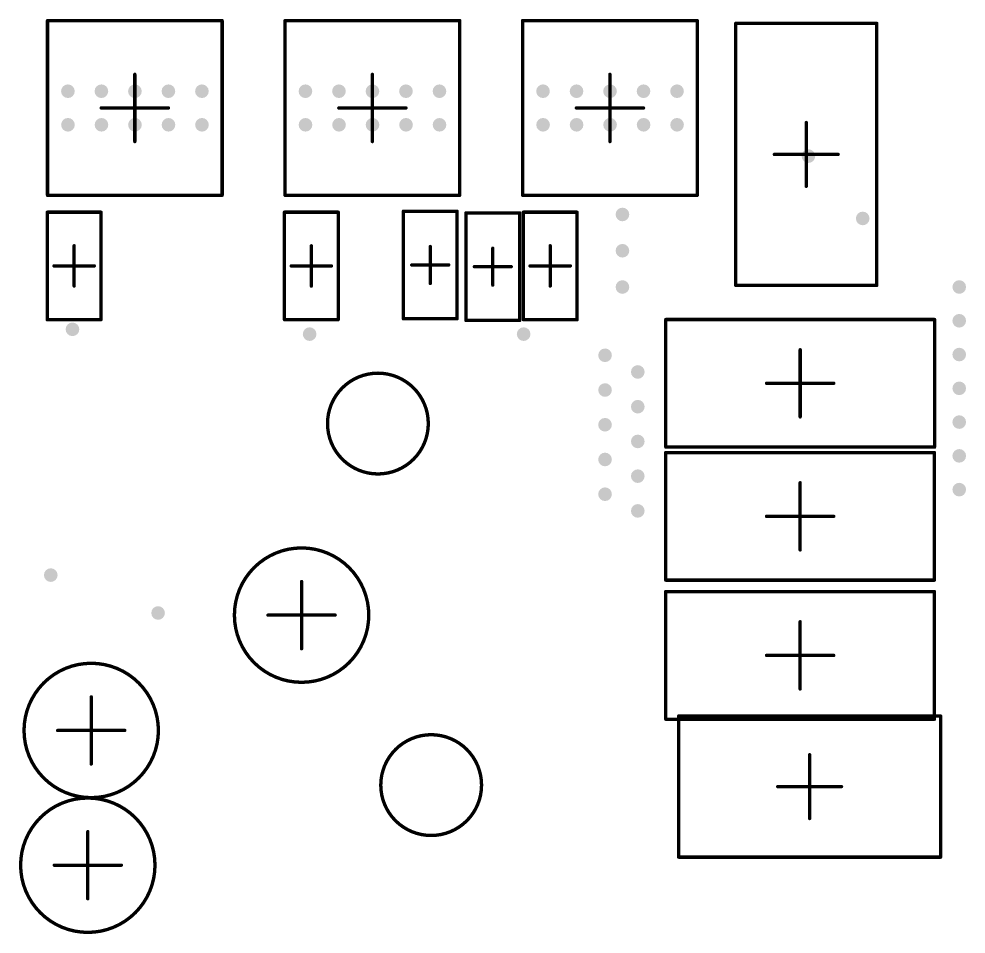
# Model space of a CAD drawing. Header units: inches. Extents: x -0.46 to 4.93, y -0.49 to 6.86.
# Drawn here: x 3.165 to 3.72, y 5.796 to 6.333 of the extents above; entities that cross this region are included whole.
import ezdxf

# ---------------------------------------------------------------- set-up
doc = ezdxf.new("R2010")
doc.units = ezdxf.units.IN
doc.header["$MEASUREMENT"] = 0
doc.layers.add('Top Courtyard', color=56, linetype='Continuous')
doc.layers.add('Via Holes', color=16, linetype='Continuous')

# ---------------------------------------------------------------- blocks, each defined once
blk = doc.blocks.new('TP_1___4')
at = {"layer": 'Top Courtyard'}
for points in [[(0.02953, 0, 0.00197, 0.00197, 1), (-0.02953, 0, 0.00197, 0.00197, 1)], [(-0.03002, 0, 0.000984, 0.000984, 1), (-0.02904, 0, 0.000984, 0.000984, 1)], [(0.02904, 0, 0.000984, 0.000984, 1), (0.03002, 0, 0.000984, 0.000984, 1)]]:
    blk.add_lwpolyline(points, format="xyseb", close=True, dxfattribs=at)
blk = doc.blocks.new('TP_1___7')
at = {"layer": 'Top Courtyard'}
for points in [[(0.02953, 0, 0.00197, 0.00197, 1), (-0.02953, 0, 0.00197, 0.00197, 1)], [(-0.03002, 0, 0.000984, 0.000984, 1), (-0.02904, 0, 0.000984, 0.000984, 1)], [(0.02904, 0, 0.000984, 0.000984, 1), (0.03002, 0, 0.000984, 0.000984, 1)]]:
    blk.add_lwpolyline(points, format="xyseb", close=True, dxfattribs=at)
blk = doc.blocks.new('TP100_200_NS_15')
at = {"layer": 'Top Courtyard'}
for points in [[(0.03937, 0, 0.00197, 0.00197, 1), (-0.03937, 0, 0.00197, 0.00197, 1)], [(-0.00049, 0.01969, 0.000984, 0.000984, 1), (0.00049, 0.01969, 0.000984, 0.000984, 1)], [(-0.03986, 0, 0.000984, 0.000984, 1), (-0.03888, 0, 0.000984, 0.000984, 1)], [(-0.02018, 0, 0.000984, 0.000984, 1), (-0.01919, 0, 0.000984, 0.000984, 1)], [(0.01919, 0, 0.000984, 0.000984, 1), (0.02018, 0, 0.000984, 0.000984, 1)], [(0.03888, 0, 0.000984, 0.000984, 1), (0.03986, 0, 0.000984, 0.000984, 1)], [(-0.00049, -0.01969, 0.000984, 0.000984, 1), (0.00049, -0.01969, 0.000984, 0.000984, 1)]]:
    blk.add_lwpolyline(points, format="xyseb", close=True, dxfattribs=at)
for points in [[(0, 0.01969, 0.00197, 0.00197, 0), (0, -0.01969, 0.00197, 0.00197, 0)], [(-0.01969, 0, 0.00197, 0.00197, 0), (0.01969, 0, 0.00197, 0.00197, 0)]]:
    blk.add_lwpolyline(points, format="xyseb", dxfattribs=at)
blk = doc.blocks.new('FP_RPW0010A_MFG_42')
at = {"layer": 'Top Courtyard'}
for points in [[(0.05118, 0.05118, 0.00197, 0.00197, 0), (-0.05118, 0.05118, 0.00197, 0.00197, 0)], [(-0.05118, -0.05118, 0.00197, 0.00197, 0), (-0.05118, 0.05118, 0.00197, 0.00197, 0)], [(0.05118, -0.05118, 0.00197, 0.00197, 0), (0.05118, 0.05118, 0.00197, 0.00197, 0)], [(0, -0.01969, 0.00197, 0.00197, 0), (0, 0.01969, 0.00197, 0.00197, 0)], [(0.01969, 0, 0.00197, 0.00197, 0), (-0.01969, 0, 0.00197, 0.00197, 0)], [(0.05118, -0.05118, 0.00197, 0.00197, 0), (-0.05118, -0.05118, 0.00197, 0.00197, 0)]]:
    blk.add_lwpolyline(points, format="xyseb", dxfattribs=at)
for points in [[(-0.05167, 0.05118, 0.000984, 0.000984, 1), (-0.05069, 0.05118, 0.000984, 0.000984, 1)], [(-0.05167, 0.05118, 0.000984, 0.000984, 1), (-0.05069, 0.05118, 0.000984, 0.000984, 1)], [(0.05069, 0.05118, 0.000984, 0.000984, 1), (0.05167, 0.05118, 0.000984, 0.000984, 1)], [(0.05069, 0.05118, 0.000984, 0.000984, 1), (0.05167, 0.05118, 0.000984, 0.000984, 1)], [(-0.00049, 0.01969, 0.000984, 0.000984, 1), (0.00049, 0.01969, 0.000984, 0.000984, 1)], [(-0.02018, 0, 0.000984, 0.000984, 1), (-0.01919, 0, 0.000984, 0.000984, 1)], [(0.01919, 0, 0.000984, 0.000984, 1), (0.02018, 0, 0.000984, 0.000984, 1)], [(-0.00049, -0.01969, 0.000984, 0.000984, 1), (0.00049, -0.01969, 0.000984, 0.000984, 1)], [(-0.05167, -0.05118, 0.000984, 0.000984, 1), (-0.05069, -0.05118, 0.000984, 0.000984, 1)], [(-0.05167, -0.05118, 0.000984, 0.000984, 1), (-0.05069, -0.05118, 0.000984, 0.000984, 1)], [(0.05069, -0.05118, 0.000984, 0.000984, 1), (0.05167, -0.05118, 0.000984, 0.000984, 1)], [(0.05069, -0.05118, 0.000984, 0.000984, 1), (0.05167, -0.05118, 0.000984, 0.000984, 1)]]:
    blk.add_lwpolyline(points, format="xyseb", close=True, dxfattribs=at)
blk = doc.blocks.new('FP_RPW0010A_MFG_43')
at = {"layer": 'Top Courtyard'}
for points in [[(0.05118, 0.05118, 0.00197, 0.00197, 0), (-0.05118, 0.05118, 0.00197, 0.00197, 0)], [(-0.05118, -0.05118, 0.00197, 0.00197, 0), (-0.05118, 0.05118, 0.00197, 0.00197, 0)], [(0.05118, -0.05118, 0.00197, 0.00197, 0), (0.05118, 0.05118, 0.00197, 0.00197, 0)], [(0, -0.01969, 0.00197, 0.00197, 0), (0, 0.01969, 0.00197, 0.00197, 0)], [(0.01969, 0, 0.00197, 0.00197, 0), (-0.01969, 0, 0.00197, 0.00197, 0)], [(0.05118, -0.05118, 0.00197, 0.00197, 0), (-0.05118, -0.05118, 0.00197, 0.00197, 0)]]:
    blk.add_lwpolyline(points, format="xyseb", dxfattribs=at)
for points in [[(-0.05167, 0.05118, 0.000984, 0.000984, 1), (-0.05069, 0.05118, 0.000984, 0.000984, 1)], [(-0.05167, 0.05118, 0.000984, 0.000984, 1), (-0.05069, 0.05118, 0.000984, 0.000984, 1)], [(0.05069, 0.05118, 0.000984, 0.000984, 1), (0.05167, 0.05118, 0.000984, 0.000984, 1)], [(0.05069, 0.05118, 0.000984, 0.000984, 1), (0.05167, 0.05118, 0.000984, 0.000984, 1)], [(-0.00049, 0.01969, 0.000984, 0.000984, 1), (0.00049, 0.01969, 0.000984, 0.000984, 1)], [(-0.02018, 0, 0.000984, 0.000984, 1), (-0.01919, 0, 0.000984, 0.000984, 1)], [(0.01919, 0, 0.000984, 0.000984, 1), (0.02018, 0, 0.000984, 0.000984, 1)], [(-0.00049, -0.01969, 0.000984, 0.000984, 1), (0.00049, -0.01969, 0.000984, 0.000984, 1)], [(-0.05167, -0.05118, 0.000984, 0.000984, 1), (-0.05069, -0.05118, 0.000984, 0.000984, 1)], [(-0.05167, -0.05118, 0.000984, 0.000984, 1), (-0.05069, -0.05118, 0.000984, 0.000984, 1)], [(0.05069, -0.05118, 0.000984, 0.000984, 1), (0.05167, -0.05118, 0.000984, 0.000984, 1)], [(0.05069, -0.05118, 0.000984, 0.000984, 1), (0.05167, -0.05118, 0.000984, 0.000984, 1)]]:
    blk.add_lwpolyline(points, format="xyseb", close=True, dxfattribs=at)
blk = doc.blocks.new('CAPC0402_1005_60_L_52')
at = {"layer": 'Top Courtyard'}
for points in [[(-0.0315, 0.01575, 0.00197, 0.00197, 0), (0.0315, 0.01575, 0.00197, 0.00197, 0)], [(-0.0315, 0.01575, 0.00197, 0.00197, 0), (-0.0315, -0.01575, 0.00197, 0.00197, 0)], [(0.0315, 0.01575, 0.00197, 0.00197, 0), (0.0315, -0.01575, 0.00197, 0.00197, 0)], [(0, 0.01181, 0.00197, 0.00197, 0), (0, -0.01181, 0.00197, 0.00197, 0)], [(-0.01181, 0, 0.00197, 0.00197, 0), (0.01181, 0, 0.00197, 0.00197, 0)], [(-0.0315, -0.01575, 0.00197, 0.00197, 0), (0.0315, -0.01575, 0.00197, 0.00197, 0)]]:
    blk.add_lwpolyline(points, format="xyseb", dxfattribs=at)
for points in [[(-0.03199, 0.01575, 0.000984, 0.000984, 1), (-0.031, 0.01575, 0.000984, 0.000984, 1)], [(-0.03199, 0.01575, 0.000984, 0.000984, 1), (-0.031, 0.01575, 0.000984, 0.000984, 1)], [(0.031, 0.01575, 0.000984, 0.000984, 1), (0.03199, 0.01575, 0.000984, 0.000984, 1)], [(0.031, 0.01575, 0.000984, 0.000984, 1), (0.03199, 0.01575, 0.000984, 0.000984, 1)], [(-0.00049, 0.01181, 0.000984, 0.000984, 1), (0.00049, 0.01181, 0.000984, 0.000984, 1)], [(-0.0123, 0, 0.000984, 0.000984, 1), (-0.01132, 0, 0.000984, 0.000984, 1)], [(0.01132, 0, 0.000984, 0.000984, 1), (0.0123, 0, 0.000984, 0.000984, 1)], [(-0.00049, -0.01181, 0.000984, 0.000984, 1), (0.00049, -0.01181, 0.000984, 0.000984, 1)], [(-0.03199, -0.01575, 0.000984, 0.000984, 1), (-0.031, -0.01575, 0.000984, 0.000984, 1)], [(-0.03199, -0.01575, 0.000984, 0.000984, 1), (-0.031, -0.01575, 0.000984, 0.000984, 1)], [(0.031, -0.01575, 0.000984, 0.000984, 1), (0.03199, -0.01575, 0.000984, 0.000984, 1)], [(0.031, -0.01575, 0.000984, 0.000984, 1), (0.03199, -0.01575, 0.000984, 0.000984, 1)]]:
    blk.add_lwpolyline(points, format="xyseb", close=True, dxfattribs=at)
blk = doc.blocks.new('CAPC0402_1005_60_L_53')
at = {"layer": 'Top Courtyard'}
for points in [[(-0.0315, 0.01575, 0.00197, 0.00197, 0), (0.0315, 0.01575, 0.00197, 0.00197, 0)], [(-0.0315, 0.01575, 0.00197, 0.00197, 0), (-0.0315, -0.01575, 0.00197, 0.00197, 0)], [(0.0315, 0.01575, 0.00197, 0.00197, 0), (0.0315, -0.01575, 0.00197, 0.00197, 0)], [(0, 0.01181, 0.00197, 0.00197, 0), (0, -0.01181, 0.00197, 0.00197, 0)], [(-0.01181, 0, 0.00197, 0.00197, 0), (0.01181, 0, 0.00197, 0.00197, 0)], [(-0.0315, -0.01575, 0.00197, 0.00197, 0), (0.0315, -0.01575, 0.00197, 0.00197, 0)]]:
    blk.add_lwpolyline(points, format="xyseb", dxfattribs=at)
for points in [[(-0.03199, 0.01575, 0.000984, 0.000984, 1), (-0.031, 0.01575, 0.000984, 0.000984, 1)], [(-0.03199, 0.01575, 0.000984, 0.000984, 1), (-0.031, 0.01575, 0.000984, 0.000984, 1)], [(0.031, 0.01575, 0.000984, 0.000984, 1), (0.03199, 0.01575, 0.000984, 0.000984, 1)], [(0.031, 0.01575, 0.000984, 0.000984, 1), (0.03199, 0.01575, 0.000984, 0.000984, 1)], [(-0.00049, 0.01181, 0.000984, 0.000984, 1), (0.00049, 0.01181, 0.000984, 0.000984, 1)], [(-0.0123, 0, 0.000984, 0.000984, 1), (-0.01132, 0, 0.000984, 0.000984, 1)], [(0.01132, 0, 0.000984, 0.000984, 1), (0.0123, 0, 0.000984, 0.000984, 1)], [(-0.00049, -0.01181, 0.000984, 0.000984, 1), (0.00049, -0.01181, 0.000984, 0.000984, 1)], [(-0.03199, -0.01575, 0.000984, 0.000984, 1), (-0.031, -0.01575, 0.000984, 0.000984, 1)], [(-0.03199, -0.01575, 0.000984, 0.000984, 1), (-0.031, -0.01575, 0.000984, 0.000984, 1)], [(0.031, -0.01575, 0.000984, 0.000984, 1), (0.03199, -0.01575, 0.000984, 0.000984, 1)], [(0.031, -0.01575, 0.000984, 0.000984, 1), (0.03199, -0.01575, 0.000984, 0.000984, 1)]]:
    blk.add_lwpolyline(points, format="xyseb", close=True, dxfattribs=at)
blk = doc.blocks.new('TP100_200_NS_189')
at = {"layer": 'Top Courtyard'}
for points in [[(0.03937, 0, 0.00197, 0.00197, 1), (-0.03937, 0, 0.00197, 0.00197, 1)], [(-0.00049, 0.01969, 0.000984, 0.000984, 1), (0.00049, 0.01969, 0.000984, 0.000984, 1)], [(-0.03986, 0, 0.000984, 0.000984, 1), (-0.03888, 0, 0.000984, 0.000984, 1)], [(-0.02018, 0, 0.000984, 0.000984, 1), (-0.01919, 0, 0.000984, 0.000984, 1)], [(0.01919, 0, 0.000984, 0.000984, 1), (0.02018, 0, 0.000984, 0.000984, 1)], [(0.03888, 0, 0.000984, 0.000984, 1), (0.03986, 0, 0.000984, 0.000984, 1)], [(-0.00049, -0.01969, 0.000984, 0.000984, 1), (0.00049, -0.01969, 0.000984, 0.000984, 1)]]:
    blk.add_lwpolyline(points, format="xyseb", close=True, dxfattribs=at)
for points in [[(0, 0.01969, 0.00197, 0.00197, 0), (0, -0.01969, 0.00197, 0.00197, 0)], [(-0.01969, 0, 0.00197, 0.00197, 0), (0.01969, 0, 0.00197, 0.00197, 0)]]:
    blk.add_lwpolyline(points, format="xyseb", dxfattribs=at)
blk = doc.blocks.new('TP100_200_NS_190')
at = {"layer": 'Top Courtyard'}
for points in [[(0.03937, 0, 0.00197, 0.00197, 1), (-0.03937, 0, 0.00197, 0.00197, 1)], [(-0.00049, 0.01969, 0.000984, 0.000984, 1), (0.00049, 0.01969, 0.000984, 0.000984, 1)], [(-0.03986, 0, 0.000984, 0.000984, 1), (-0.03888, 0, 0.000984, 0.000984, 1)], [(-0.02018, 0, 0.000984, 0.000984, 1), (-0.01919, 0, 0.000984, 0.000984, 1)], [(0.01919, 0, 0.000984, 0.000984, 1), (0.02018, 0, 0.000984, 0.000984, 1)], [(0.03888, 0, 0.000984, 0.000984, 1), (0.03986, 0, 0.000984, 0.000984, 1)], [(-0.00049, -0.01969, 0.000984, 0.000984, 1), (0.00049, -0.01969, 0.000984, 0.000984, 1)]]:
    blk.add_lwpolyline(points, format="xyseb", close=True, dxfattribs=at)
for points in [[(0, 0.01969, 0.00197, 0.00197, 0), (0, -0.01969, 0.00197, 0.00197, 0)], [(-0.01969, 0, 0.00197, 0.00197, 0), (0.01969, 0, 0.00197, 0.00197, 0)]]:
    blk.add_lwpolyline(points, format="xyseb", dxfattribs=at)
blk = doc.blocks.new('RESC0402_1005__L_441')
at = {"layer": 'Top Courtyard'}
for points in [[(-0.0315, 0.01575, 0.00197, 0.00197, 0), (-0.0315, -0.01575, 0.00197, 0.00197, 0)], [(-0.0315, 0.01575, 0.00197, 0.00197, 0), (0.0315, 0.01575, 0.00197, 0.00197, 0)], [(0.0315, 0.01575, 0.00197, 0.00197, 0), (0.0315, -0.01575, 0.00197, 0.00197, 0)], [(0, 0.01083, 0.00197, 0.00197, 0), (0, -0.01083, 0.00197, 0.00197, 0)], [(-0.01083, 0, 0.00197, 0.00197, 0), (0.01083, 0, 0.00197, 0.00197, 0)], [(-0.0315, -0.01575, 0.00197, 0.00197, 0), (0.0315, -0.01575, 0.00197, 0.00197, 0)]]:
    blk.add_lwpolyline(points, format="xyseb", dxfattribs=at)
for points in [[(-0.03199, 0.01575, 0.000984, 0.000984, 1), (-0.031, 0.01575, 0.000984, 0.000984, 1)], [(-0.03199, 0.01575, 0.000984, 0.000984, 1), (-0.031, 0.01575, 0.000984, 0.000984, 1)], [(0.031, 0.01575, 0.000984, 0.000984, 1), (0.03199, 0.01575, 0.000984, 0.000984, 1)], [(0.031, 0.01575, 0.000984, 0.000984, 1), (0.03199, 0.01575, 0.000984, 0.000984, 1)], [(-0.00049, 0.01083, 0.000984, 0.000984, 1), (0.00049, 0.01083, 0.000984, 0.000984, 1)], [(-0.01132, 0, 0.000984, 0.000984, 1), (-0.01033, 0, 0.000984, 0.000984, 1)], [(0.01033, 0, 0.000984, 0.000984, 1), (0.01132, 0, 0.000984, 0.000984, 1)], [(-0.00049, -0.01083, 0.000984, 0.000984, 1), (0.00049, -0.01083, 0.000984, 0.000984, 1)], [(-0.03199, -0.01575, 0.000984, 0.000984, 1), (-0.031, -0.01575, 0.000984, 0.000984, 1)], [(-0.03199, -0.01575, 0.000984, 0.000984, 1), (-0.031, -0.01575, 0.000984, 0.000984, 1)], [(0.031, -0.01575, 0.000984, 0.000984, 1), (0.03199, -0.01575, 0.000984, 0.000984, 1)], [(0.031, -0.01575, 0.000984, 0.000984, 1), (0.03199, -0.01575, 0.000984, 0.000984, 1)]]:
    blk.add_lwpolyline(points, format="xyseb", close=True, dxfattribs=at)
blk = doc.blocks.new('FP_RPW0010A_MFG_464')
at = {"layer": 'Top Courtyard'}
for points in [[(0.05118, 0.05118, 0.00197, 0.00197, 0), (-0.05118, 0.05118, 0.00197, 0.00197, 0)], [(-0.05118, -0.05118, 0.00197, 0.00197, 0), (-0.05118, 0.05118, 0.00197, 0.00197, 0)], [(0.05118, -0.05118, 0.00197, 0.00197, 0), (0.05118, 0.05118, 0.00197, 0.00197, 0)], [(0, -0.01969, 0.00197, 0.00197, 0), (0, 0.01969, 0.00197, 0.00197, 0)], [(0.01969, 0, 0.00197, 0.00197, 0), (-0.01969, 0, 0.00197, 0.00197, 0)], [(0.05118, -0.05118, 0.00197, 0.00197, 0), (-0.05118, -0.05118, 0.00197, 0.00197, 0)]]:
    blk.add_lwpolyline(points, format="xyseb", dxfattribs=at)
for points in [[(-0.05167, 0.05118, 0.000984, 0.000984, 1), (-0.05069, 0.05118, 0.000984, 0.000984, 1)], [(-0.05167, 0.05118, 0.000984, 0.000984, 1), (-0.05069, 0.05118, 0.000984, 0.000984, 1)], [(0.05069, 0.05118, 0.000984, 0.000984, 1), (0.05167, 0.05118, 0.000984, 0.000984, 1)], [(0.05069, 0.05118, 0.000984, 0.000984, 1), (0.05167, 0.05118, 0.000984, 0.000984, 1)], [(-0.00049, 0.01969, 0.000984, 0.000984, 1), (0.00049, 0.01969, 0.000984, 0.000984, 1)], [(-0.02018, 0, 0.000984, 0.000984, 1), (-0.01919, 0, 0.000984, 0.000984, 1)], [(0.01919, 0, 0.000984, 0.000984, 1), (0.02018, 0, 0.000984, 0.000984, 1)], [(-0.00049, -0.01969, 0.000984, 0.000984, 1), (0.00049, -0.01969, 0.000984, 0.000984, 1)], [(-0.05167, -0.05118, 0.000984, 0.000984, 1), (-0.05069, -0.05118, 0.000984, 0.000984, 1)], [(-0.05167, -0.05118, 0.000984, 0.000984, 1), (-0.05069, -0.05118, 0.000984, 0.000984, 1)], [(0.05069, -0.05118, 0.000984, 0.000984, 1), (0.05167, -0.05118, 0.000984, 0.000984, 1)], [(0.05069, -0.05118, 0.000984, 0.000984, 1), (0.05167, -0.05118, 0.000984, 0.000984, 1)]]:
    blk.add_lwpolyline(points, format="xyseb", close=True, dxfattribs=at)
blk = doc.blocks.new('CAPC1206_3216_130_L_473')
at = {"layer": 'Top Courtyard'}
for points in [[(0.07874, 0.0374, 0.00197, 0.00197, 0), (-0.07874, 0.0374, 0.00197, 0.00197, 0)], [(-0.07874, 0.0374, 0.00197, 0.00197, 0), (-0.07874, -0.0374, 0.00197, 0.00197, 0)], [(0.07874, 0.0374, 0.00197, 0.00197, 0), (0.07874, -0.0374, 0.00197, 0.00197, 0)], [(0, 0.01969, 0.00197, 0.00197, 0), (0, -0.01969, 0.00197, 0.00197, 0)], [(0.01969, 0, 0.00197, 0.00197, 0), (-0.01969, 0, 0.00197, 0.00197, 0)], [(0.07874, -0.0374, 0.00197, 0.00197, 0), (-0.07874, -0.0374, 0.00197, 0.00197, 0)]]:
    blk.add_lwpolyline(points, format="xyseb", dxfattribs=at)
for points in [[(-0.07923, 0.0374, 0.000984, 0.000984, 1), (-0.07825, 0.0374, 0.000984, 0.000984, 1)], [(-0.07923, 0.0374, 0.000984, 0.000984, 1), (-0.07825, 0.0374, 0.000984, 0.000984, 1)], [(0.07825, 0.0374, 0.000984, 0.000984, 1), (0.07923, 0.0374, 0.000984, 0.000984, 1)], [(0.07825, 0.0374, 0.000984, 0.000984, 1), (0.07923, 0.0374, 0.000984, 0.000984, 1)], [(-0.00049, 0.01969, 0.000984, 0.000984, 1), (0.00049, 0.01969, 0.000984, 0.000984, 1)], [(-0.02018, 0, 0.000984, 0.000984, 1), (-0.01919, 0, 0.000984, 0.000984, 1)], [(0.01919, 0, 0.000984, 0.000984, 1), (0.02018, 0, 0.000984, 0.000984, 1)], [(-0.00049, -0.01969, 0.000984, 0.000984, 1), (0.00049, -0.01969, 0.000984, 0.000984, 1)], [(-0.07923, -0.0374, 0.000984, 0.000984, 1), (-0.07825, -0.0374, 0.000984, 0.000984, 1)], [(-0.07923, -0.0374, 0.000984, 0.000984, 1), (-0.07825, -0.0374, 0.000984, 0.000984, 1)], [(0.07825, -0.0374, 0.000984, 0.000984, 1), (0.07923, -0.0374, 0.000984, 0.000984, 1)], [(0.07825, -0.0374, 0.000984, 0.000984, 1), (0.07923, -0.0374, 0.000984, 0.000984, 1)]]:
    blk.add_lwpolyline(points, format="xyseb", close=True, dxfattribs=at)
blk = doc.blocks.new('CAPC1206_3216_130_L_474')
at = {"layer": 'Top Courtyard'}
for points in [[(0.07874, 0.0374, 0.00197, 0.00197, 0), (-0.07874, 0.0374, 0.00197, 0.00197, 0)], [(-0.07874, 0.0374, 0.00197, 0.00197, 0), (-0.07874, -0.0374, 0.00197, 0.00197, 0)], [(0.07874, 0.0374, 0.00197, 0.00197, 0), (0.07874, -0.0374, 0.00197, 0.00197, 0)], [(0, 0.01969, 0.00197, 0.00197, 0), (0, -0.01969, 0.00197, 0.00197, 0)], [(0.01969, 0, 0.00197, 0.00197, 0), (-0.01969, 0, 0.00197, 0.00197, 0)], [(0.07874, -0.0374, 0.00197, 0.00197, 0), (-0.07874, -0.0374, 0.00197, 0.00197, 0)]]:
    blk.add_lwpolyline(points, format="xyseb", dxfattribs=at)
for points in [[(-0.07923, 0.0374, 0.000984, 0.000984, 1), (-0.07825, 0.0374, 0.000984, 0.000984, 1)], [(-0.07923, 0.0374, 0.000984, 0.000984, 1), (-0.07825, 0.0374, 0.000984, 0.000984, 1)], [(0.07825, 0.0374, 0.000984, 0.000984, 1), (0.07923, 0.0374, 0.000984, 0.000984, 1)], [(0.07825, 0.0374, 0.000984, 0.000984, 1), (0.07923, 0.0374, 0.000984, 0.000984, 1)], [(-0.00049, 0.01969, 0.000984, 0.000984, 1), (0.00049, 0.01969, 0.000984, 0.000984, 1)], [(-0.02018, 0, 0.000984, 0.000984, 1), (-0.01919, 0, 0.000984, 0.000984, 1)], [(0.01919, 0, 0.000984, 0.000984, 1), (0.02018, 0, 0.000984, 0.000984, 1)], [(-0.00049, -0.01969, 0.000984, 0.000984, 1), (0.00049, -0.01969, 0.000984, 0.000984, 1)], [(-0.07923, -0.0374, 0.000984, 0.000984, 1), (-0.07825, -0.0374, 0.000984, 0.000984, 1)], [(-0.07923, -0.0374, 0.000984, 0.000984, 1), (-0.07825, -0.0374, 0.000984, 0.000984, 1)], [(0.07825, -0.0374, 0.000984, 0.000984, 1), (0.07923, -0.0374, 0.000984, 0.000984, 1)], [(0.07825, -0.0374, 0.000984, 0.000984, 1), (0.07923, -0.0374, 0.000984, 0.000984, 1)]]:
    blk.add_lwpolyline(points, format="xyseb", close=True, dxfattribs=at)
blk = doc.blocks.new('CAPC1206_3216_130_L_475')
at = {"layer": 'Top Courtyard'}
for points in [[(0.07874, 0.0374, 0.00197, 0.00197, 0), (-0.07874, 0.0374, 0.00197, 0.00197, 0)], [(-0.07874, 0.0374, 0.00197, 0.00197, 0), (-0.07874, -0.0374, 0.00197, 0.00197, 0)], [(0.07874, 0.0374, 0.00197, 0.00197, 0), (0.07874, -0.0374, 0.00197, 0.00197, 0)], [(0, 0.01969, 0.00197, 0.00197, 0), (0, -0.01969, 0.00197, 0.00197, 0)], [(0.01969, 0, 0.00197, 0.00197, 0), (-0.01969, 0, 0.00197, 0.00197, 0)], [(0.07874, -0.0374, 0.00197, 0.00197, 0), (-0.07874, -0.0374, 0.00197, 0.00197, 0)]]:
    blk.add_lwpolyline(points, format="xyseb", dxfattribs=at)
for points in [[(-0.07923, 0.0374, 0.000984, 0.000984, 1), (-0.07825, 0.0374, 0.000984, 0.000984, 1)], [(-0.07923, 0.0374, 0.000984, 0.000984, 1), (-0.07825, 0.0374, 0.000984, 0.000984, 1)], [(0.07825, 0.0374, 0.000984, 0.000984, 1), (0.07923, 0.0374, 0.000984, 0.000984, 1)], [(0.07825, 0.0374, 0.000984, 0.000984, 1), (0.07923, 0.0374, 0.000984, 0.000984, 1)], [(-0.00049, 0.01969, 0.000984, 0.000984, 1), (0.00049, 0.01969, 0.000984, 0.000984, 1)], [(-0.02018, 0, 0.000984, 0.000984, 1), (-0.01919, 0, 0.000984, 0.000984, 1)], [(0.01919, 0, 0.000984, 0.000984, 1), (0.02018, 0, 0.000984, 0.000984, 1)], [(-0.00049, -0.01969, 0.000984, 0.000984, 1), (0.00049, -0.01969, 0.000984, 0.000984, 1)], [(-0.07923, -0.0374, 0.000984, 0.000984, 1), (-0.07825, -0.0374, 0.000984, 0.000984, 1)], [(-0.07923, -0.0374, 0.000984, 0.000984, 1), (-0.07825, -0.0374, 0.000984, 0.000984, 1)], [(0.07825, -0.0374, 0.000984, 0.000984, 1), (0.07923, -0.0374, 0.000984, 0.000984, 1)], [(0.07825, -0.0374, 0.000984, 0.000984, 1), (0.07923, -0.0374, 0.000984, 0.000984, 1)]]:
    blk.add_lwpolyline(points, format="xyseb", close=True, dxfattribs=at)
blk = doc.blocks.new('RESC0402_1005__L_714')
at = {"layer": 'Top Courtyard'}
for points in [[(-0.0315, 0.01575, 0.00197, 0.00197, 0), (-0.0315, -0.01575, 0.00197, 0.00197, 0)], [(-0.0315, 0.01575, 0.00197, 0.00197, 0), (0.0315, 0.01575, 0.00197, 0.00197, 0)], [(0.0315, 0.01575, 0.00197, 0.00197, 0), (0.0315, -0.01575, 0.00197, 0.00197, 0)], [(0, 0.01083, 0.00197, 0.00197, 0), (0, -0.01083, 0.00197, 0.00197, 0)], [(-0.01083, 0, 0.00197, 0.00197, 0), (0.01083, 0, 0.00197, 0.00197, 0)], [(-0.0315, -0.01575, 0.00197, 0.00197, 0), (0.0315, -0.01575, 0.00197, 0.00197, 0)]]:
    blk.add_lwpolyline(points, format="xyseb", dxfattribs=at)
for points in [[(-0.03199, 0.01575, 0.000984, 0.000984, 1), (-0.031, 0.01575, 0.000984, 0.000984, 1)], [(-0.03199, 0.01575, 0.000984, 0.000984, 1), (-0.031, 0.01575, 0.000984, 0.000984, 1)], [(0.031, 0.01575, 0.000984, 0.000984, 1), (0.03199, 0.01575, 0.000984, 0.000984, 1)], [(0.031, 0.01575, 0.000984, 0.000984, 1), (0.03199, 0.01575, 0.000984, 0.000984, 1)], [(-0.00049, 0.01083, 0.000984, 0.000984, 1), (0.00049, 0.01083, 0.000984, 0.000984, 1)], [(-0.01132, 0, 0.000984, 0.000984, 1), (-0.01033, 0, 0.000984, 0.000984, 1)], [(0.01033, 0, 0.000984, 0.000984, 1), (0.01132, 0, 0.000984, 0.000984, 1)], [(-0.00049, -0.01083, 0.000984, 0.000984, 1), (0.00049, -0.01083, 0.000984, 0.000984, 1)], [(-0.03199, -0.01575, 0.000984, 0.000984, 1), (-0.031, -0.01575, 0.000984, 0.000984, 1)], [(-0.03199, -0.01575, 0.000984, 0.000984, 1), (-0.031, -0.01575, 0.000984, 0.000984, 1)], [(0.031, -0.01575, 0.000984, 0.000984, 1), (0.03199, -0.01575, 0.000984, 0.000984, 1)], [(0.031, -0.01575, 0.000984, 0.000984, 1), (0.03199, -0.01575, 0.000984, 0.000984, 1)]]:
    blk.add_lwpolyline(points, format="xyseb", close=True, dxfattribs=at)
blk = doc.blocks.new('CAPC0402_1005_60_L_841')
at = {"layer": 'Top Courtyard'}
for points in [[(-0.0315, 0.01575, 0.00197, 0.00197, 0), (0.0315, 0.01575, 0.00197, 0.00197, 0)], [(-0.0315, 0.01575, 0.00197, 0.00197, 0), (-0.0315, -0.01575, 0.00197, 0.00197, 0)], [(0.0315, 0.01575, 0.00197, 0.00197, 0), (0.0315, -0.01575, 0.00197, 0.00197, 0)], [(0, 0.01181, 0.00197, 0.00197, 0), (0, -0.01181, 0.00197, 0.00197, 0)], [(-0.01181, 0, 0.00197, 0.00197, 0), (0.01181, 0, 0.00197, 0.00197, 0)], [(-0.0315, -0.01575, 0.00197, 0.00197, 0), (0.0315, -0.01575, 0.00197, 0.00197, 0)]]:
    blk.add_lwpolyline(points, format="xyseb", dxfattribs=at)
for points in [[(-0.03199, 0.01575, 0.000984, 0.000984, 1), (-0.031, 0.01575, 0.000984, 0.000984, 1)], [(-0.03199, 0.01575, 0.000984, 0.000984, 1), (-0.031, 0.01575, 0.000984, 0.000984, 1)], [(0.031, 0.01575, 0.000984, 0.000984, 1), (0.03199, 0.01575, 0.000984, 0.000984, 1)], [(0.031, 0.01575, 0.000984, 0.000984, 1), (0.03199, 0.01575, 0.000984, 0.000984, 1)], [(-0.00049, 0.01181, 0.000984, 0.000984, 1), (0.00049, 0.01181, 0.000984, 0.000984, 1)], [(-0.0123, 0, 0.000984, 0.000984, 1), (-0.01132, 0, 0.000984, 0.000984, 1)], [(0.01132, 0, 0.000984, 0.000984, 1), (0.0123, 0, 0.000984, 0.000984, 1)], [(-0.00049, -0.01181, 0.000984, 0.000984, 1), (0.00049, -0.01181, 0.000984, 0.000984, 1)], [(-0.03199, -0.01575, 0.000984, 0.000984, 1), (-0.031, -0.01575, 0.000984, 0.000984, 1)], [(-0.03199, -0.01575, 0.000984, 0.000984, 1), (-0.031, -0.01575, 0.000984, 0.000984, 1)], [(0.031, -0.01575, 0.000984, 0.000984, 1), (0.03199, -0.01575, 0.000984, 0.000984, 1)], [(0.031, -0.01575, 0.000984, 0.000984, 1), (0.03199, -0.01575, 0.000984, 0.000984, 1)]]:
    blk.add_lwpolyline(points, format="xyseb", close=True, dxfattribs=at)
blk = doc.blocks.new('CAPC0603_1608_100_M_851')
at = {"layer": 'Top Courtyard'}
for points in [[(-0.07677, 0.04134, 0.00197, 0.00197, 0), (0.07677, 0.04134, 0.00197, 0.00197, 0)], [(-0.07677, 0.04134, 0.00197, 0.00197, 0), (-0.07677, -0.04134, 0.00197, 0.00197, 0)], [(0.07677, 0.04134, 0.00197, 0.00197, 0), (0.07677, -0.04134, 0.00197, 0.00197, 0)], [(0, 0.0187, 0.00197, 0.00197, 0), (0, -0.0187, 0.00197, 0.00197, 0)], [(-0.0187, 0, 0.00197, 0.00197, 0), (0.0187, 0, 0.00197, 0.00197, 0)], [(-0.07677, -0.04134, 0.00197, 0.00197, 0), (0.07677, -0.04134, 0.00197, 0.00197, 0)]]:
    blk.add_lwpolyline(points, format="xyseb", dxfattribs=at)
for points in [[(-0.07726, 0.04134, 0.000984, 0.000984, 1), (-0.07628, 0.04134, 0.000984, 0.000984, 1)], [(-0.07726, 0.04134, 0.000984, 0.000984, 1), (-0.07628, 0.04134, 0.000984, 0.000984, 1)], [(0.07628, 0.04134, 0.000984, 0.000984, 1), (0.07726, 0.04134, 0.000984, 0.000984, 1)], [(0.07628, 0.04134, 0.000984, 0.000984, 1), (0.07726, 0.04134, 0.000984, 0.000984, 1)], [(-0.00049, 0.0187, 0.000984, 0.000984, 1), (0.00049, 0.0187, 0.000984, 0.000984, 1)], [(-0.01919, 0, 0.000984, 0.000984, 1), (-0.01821, 0, 0.000984, 0.000984, 1)], [(0.01821, 0, 0.000984, 0.000984, 1), (0.01919, 0, 0.000984, 0.000984, 1)], [(-0.00049, -0.0187, 0.000984, 0.000984, 1), (0.00049, -0.0187, 0.000984, 0.000984, 1)], [(-0.07726, -0.04134, 0.000984, 0.000984, 1), (-0.07628, -0.04134, 0.000984, 0.000984, 1)], [(-0.07726, -0.04134, 0.000984, 0.000984, 1), (-0.07628, -0.04134, 0.000984, 0.000984, 1)], [(0.07628, -0.04134, 0.000984, 0.000984, 1), (0.07726, -0.04134, 0.000984, 0.000984, 1)], [(0.07628, -0.04134, 0.000984, 0.000984, 1), (0.07726, -0.04134, 0.000984, 0.000984, 1)]]:
    blk.add_lwpolyline(points, format="xyseb", close=True, dxfattribs=at)
blk = doc.blocks.new('CAPC0603_1608_100_M_877')
at = {"layer": 'Top Courtyard'}
for points in [[(-0.07677, 0.04134, 0.00197, 0.00197, 0), (-0.07677, -0.04134, 0.00197, 0.00197, 0)], [(0.07677, 0.04134, 0.00197, 0.00197, 0), (-0.07677, 0.04134, 0.00197, 0.00197, 0)], [(0.07677, 0.04134, 0.00197, 0.00197, 0), (0.07677, -0.04134, 0.00197, 0.00197, 0)], [(0, 0.0187, 0.00197, 0.00197, 0), (0, -0.0187, 0.00197, 0.00197, 0)], [(0.0187, 0, 0.00197, 0.00197, 0), (-0.0187, 0, 0.00197, 0.00197, 0)], [(0.07677, -0.04134, 0.00197, 0.00197, 0), (-0.07677, -0.04134, 0.00197, 0.00197, 0)]]:
    blk.add_lwpolyline(points, format="xyseb", dxfattribs=at)
for points in [[(-0.07726, 0.04134, 0.000984, 0.000984, 1), (-0.07628, 0.04134, 0.000984, 0.000984, 1)], [(-0.07726, 0.04134, 0.000984, 0.000984, 1), (-0.07628, 0.04134, 0.000984, 0.000984, 1)], [(0.07628, 0.04134, 0.000984, 0.000984, 1), (0.07726, 0.04134, 0.000984, 0.000984, 1)], [(0.07628, 0.04134, 0.000984, 0.000984, 1), (0.07726, 0.04134, 0.000984, 0.000984, 1)], [(-0.00049, 0.0187, 0.000984, 0.000984, 1), (0.00049, 0.0187, 0.000984, 0.000984, 1)], [(-0.01919, 0, 0.000984, 0.000984, 1), (-0.01821, 0, 0.000984, 0.000984, 1)], [(0.01821, 0, 0.000984, 0.000984, 1), (0.01919, 0, 0.000984, 0.000984, 1)], [(-0.00049, -0.0187, 0.000984, 0.000984, 1), (0.00049, -0.0187, 0.000984, 0.000984, 1)], [(-0.07726, -0.04134, 0.000984, 0.000984, 1), (-0.07628, -0.04134, 0.000984, 0.000984, 1)], [(-0.07726, -0.04134, 0.000984, 0.000984, 1), (-0.07628, -0.04134, 0.000984, 0.000984, 1)], [(0.07628, -0.04134, 0.000984, 0.000984, 1), (0.07726, -0.04134, 0.000984, 0.000984, 1)], [(0.07628, -0.04134, 0.000984, 0.000984, 1), (0.07726, -0.04134, 0.000984, 0.000984, 1)]]:
    blk.add_lwpolyline(points, format="xyseb", close=True, dxfattribs=at)

msp = doc.modelspace()

# ---------------------------------------------------------------- hatches: boundary and pattern name
at = {"layer": 'Via Holes'}
h = msp.add_hatch(color=7, dxfattribs=at)
edge = h.paths.add_edge_path()
edge.add_arc((3.19334, 6.29038), 0.004, 0, 360)
h = msp.add_hatch(color=7, dxfattribs=at)
edge = h.paths.add_edge_path()
edge.add_arc((3.21297, 6.29038), 0.004, 0, 360)
h = msp.add_hatch(color=7, dxfattribs=at)
edge = h.paths.add_edge_path()
edge.add_arc((3.23261, 6.29038), 0.004, 0, 360)
h = msp.add_hatch(color=7, dxfattribs=at)
edge = h.paths.add_edge_path()
edge.add_arc((3.25224, 6.29038), 0.004, 0, 360)
h = msp.add_hatch(color=7, dxfattribs=at)
edge = h.paths.add_edge_path()
edge.add_arc((3.27188, 6.29038), 0.004, 0, 360)
h = msp.add_hatch(color=7, dxfattribs=at)
edge = h.paths.add_edge_path()
edge.add_arc((3.33256, 6.29038), 0.004, 0, 360)
h = msp.add_hatch(color=7, dxfattribs=at)
edge = h.paths.add_edge_path()
edge.add_arc((3.35219, 6.29038), 0.004, 0, 360)
h = msp.add_hatch(color=7, dxfattribs=at)
edge = h.paths.add_edge_path()
edge.add_arc((3.37183, 6.29038), 0.004, 0, 360)
h = msp.add_hatch(color=7, dxfattribs=at)
edge = h.paths.add_edge_path()
edge.add_arc((3.39146, 6.29038), 0.004, 0, 360)
h = msp.add_hatch(color=7, dxfattribs=at)
edge = h.paths.add_edge_path()
edge.add_arc((3.4111, 6.29038), 0.004, 0, 360)
h = msp.add_hatch(color=7, dxfattribs=at)
edge = h.paths.add_edge_path()
edge.add_arc((3.47178, 6.29038), 0.004, 0, 360)
h = msp.add_hatch(color=7, dxfattribs=at)
edge = h.paths.add_edge_path()
edge.add_arc((3.49142, 6.29038), 0.004, 0, 360)
h = msp.add_hatch(color=7, dxfattribs=at)
edge = h.paths.add_edge_path()
edge.add_arc((3.51105, 6.29038), 0.004, 0, 360)
h = msp.add_hatch(color=7, dxfattribs=at)
edge = h.paths.add_edge_path()
edge.add_arc((3.53068, 6.29038), 0.004, 0, 360)
h = msp.add_hatch(color=7, dxfattribs=at)
edge = h.paths.add_edge_path()
edge.add_arc((3.55032, 6.29038), 0.004, 0, 360)
h = msp.add_hatch(color=7, dxfattribs=at)
edge = h.paths.add_edge_path()
edge.add_arc((3.19337, 6.2707), 0.004, 0, 360)
h = msp.add_hatch(color=7, dxfattribs=at)
edge = h.paths.add_edge_path()
edge.add_arc((3.21301, 6.2707), 0.004, 0, 360)
h = msp.add_hatch(color=7, dxfattribs=at)
edge = h.paths.add_edge_path()
edge.add_arc((3.23264, 6.2707), 0.004, 0, 360)
h = msp.add_hatch(color=7, dxfattribs=at)
edge = h.paths.add_edge_path()
edge.add_arc((3.25228, 6.2707), 0.004, 0, 360)
h = msp.add_hatch(color=7, dxfattribs=at)
edge = h.paths.add_edge_path()
edge.add_arc((3.27191, 6.2707), 0.004, 0, 360)
h = msp.add_hatch(color=7, dxfattribs=at)
edge = h.paths.add_edge_path()
edge.add_arc((3.33259, 6.2707), 0.004, 0, 360)
h = msp.add_hatch(color=7, dxfattribs=at)
edge = h.paths.add_edge_path()
edge.add_arc((3.35223, 6.2707), 0.004, 0, 360)
h = msp.add_hatch(color=7, dxfattribs=at)
edge = h.paths.add_edge_path()
edge.add_arc((3.37186, 6.2707), 0.004, 0, 360)
h = msp.add_hatch(color=7, dxfattribs=at)
edge = h.paths.add_edge_path()
edge.add_arc((3.3915, 6.2707), 0.004, 0, 360)
h = msp.add_hatch(color=7, dxfattribs=at)
edge = h.paths.add_edge_path()
edge.add_arc((3.41113, 6.2707), 0.004, 0, 360)
h = msp.add_hatch(color=7, dxfattribs=at)
edge = h.paths.add_edge_path()
edge.add_arc((3.47182, 6.2707), 0.004, 0, 360)
h = msp.add_hatch(color=7, dxfattribs=at)
edge = h.paths.add_edge_path()
edge.add_arc((3.49145, 6.2707), 0.004, 0, 360)
h = msp.add_hatch(color=7, dxfattribs=at)
edge = h.paths.add_edge_path()
edge.add_arc((3.51108, 6.2707), 0.004, 0, 360)
h = msp.add_hatch(color=7, dxfattribs=at)
edge = h.paths.add_edge_path()
edge.add_arc((3.53072, 6.2707), 0.004, 0, 360)
h = msp.add_hatch(color=7, dxfattribs=at)
edge = h.paths.add_edge_path()
edge.add_arc((3.55035, 6.2707), 0.004, 0, 360)
h = msp.add_hatch(color=7, dxfattribs=at)
edge = h.paths.add_edge_path()
edge.add_arc((3.62732, 6.25236), 0.004, 0, 360)
h = msp.add_hatch(color=7, dxfattribs=at)
edge = h.paths.add_edge_path()
edge.add_arc((3.51833, 6.21815), 0.004, 0, 360)
h = msp.add_hatch(color=7, dxfattribs=at)
edge = h.paths.add_edge_path()
edge.add_arc((3.65914, 6.21583), 0.004, 0, 360)
h = msp.add_hatch(color=7, dxfattribs=at)
edge = h.paths.add_edge_path()
edge.add_arc((3.51833, 6.1969), 0.004, 0, 360)
h = msp.add_hatch(color=7, dxfattribs=at)
edge = h.paths.add_edge_path()
edge.add_arc((3.51833, 6.17564), 0.004, 0, 360)
h = msp.add_hatch(color=7, dxfattribs=at)
edge = h.paths.add_edge_path()
edge.add_arc((3.71571, 6.17564), 0.004, 0, 360)
h = msp.add_hatch(color=7, dxfattribs=at)
edge = h.paths.add_edge_path()
edge.add_arc((3.71571, 6.15586), 0.004, 0, 360)
h = msp.add_hatch(color=7, dxfattribs=at)
edge = h.paths.add_edge_path()
edge.add_arc((3.19602, 6.15085), 0.004, 0, 360)
h = msp.add_hatch(color=7, dxfattribs=at)
edge = h.paths.add_edge_path()
edge.add_arc((3.33501, 6.14804), 0.004, 0, 360)
h = msp.add_hatch(color=7, dxfattribs=at)
edge = h.paths.add_edge_path()
edge.add_arc((3.46043, 6.14804), 0.004, 0, 360)
h = msp.add_hatch(color=7, dxfattribs=at)
edge = h.paths.add_edge_path()
edge.add_arc((3.50813, 6.13563), 0.004, 0, 360)
h = msp.add_hatch(color=7, dxfattribs=at)
edge = h.paths.add_edge_path()
edge.add_arc((3.71571, 6.13607), 0.004, 0, 360)
h = msp.add_hatch(color=7, dxfattribs=at)
edge = h.paths.add_edge_path()
edge.add_arc((3.52732, 6.12586), 0.004, 0, 360)
h = msp.add_hatch(color=7, dxfattribs=at)
edge = h.paths.add_edge_path()
edge.add_arc((3.50813, 6.11528), 0.004, 0, 360)
h = msp.add_hatch(color=7, dxfattribs=at)
edge = h.paths.add_edge_path()
edge.add_arc((3.71571, 6.11628), 0.004, 0, 360)
h = msp.add_hatch(color=7, dxfattribs=at)
edge = h.paths.add_edge_path()
edge.add_arc((3.52732, 6.10551), 0.004, 0, 360)
h = msp.add_hatch(color=7, dxfattribs=at)
edge = h.paths.add_edge_path()
edge.add_arc((3.71571, 6.09649), 0.004, 0, 360)
h = msp.add_hatch(color=7, dxfattribs=at)
edge = h.paths.add_edge_path()
edge.add_arc((3.50813, 6.09493), 0.004, 0, 360)
h = msp.add_hatch(color=7, dxfattribs=at)
edge = h.paths.add_edge_path()
edge.add_arc((3.52732, 6.08516), 0.004, 0, 360)
h = msp.add_hatch(color=7, dxfattribs=at)
edge = h.paths.add_edge_path()
edge.add_arc((3.50813, 6.07458), 0.004, 0, 360)
h = msp.add_hatch(color=7, dxfattribs=at)
edge = h.paths.add_edge_path()
edge.add_arc((3.71571, 6.0767), 0.004, 0, 360)
h = msp.add_hatch(color=7, dxfattribs=at)
edge = h.paths.add_edge_path()
edge.add_arc((3.52732, 6.06481), 0.004, 0, 360)
h = msp.add_hatch(color=7, dxfattribs=at)
edge = h.paths.add_edge_path()
edge.add_arc((3.50813, 6.05423), 0.004, 0, 360)
h = msp.add_hatch(color=7, dxfattribs=at)
edge = h.paths.add_edge_path()
edge.add_arc((3.71571, 6.05691), 0.004, 0, 360)
h = msp.add_hatch(color=7, dxfattribs=at)
edge = h.paths.add_edge_path()
edge.add_arc((3.52732, 6.04446), 0.004, 0, 360)
h = msp.add_hatch(color=7, dxfattribs=at)
edge = h.paths.add_edge_path()
edge.add_arc((3.1833, 6.00682), 0.004, 0, 360)
h = msp.add_hatch(color=7, dxfattribs=at)
edge = h.paths.add_edge_path()
edge.add_arc((3.2462, 5.98462), 0.004, 0, 360)

# ---------------------------------------------------------------- block references
for name, p, rotation in [('FP_RPW0010A_MFG_42', (3.23256, 6.28057), 270), ('FP_RPW0010A_MFG_43', (3.37178, 6.28057), 270), ('FP_RPW0010A_MFG_464', (3.511, 6.28057), 270), ('CAPC0603_1608_100_M_851', (3.62606, 6.25335), 90), ('CAPC0402_1005_60_L_52', (3.197, 6.188), 90), ('CAPC0402_1005_60_L_53', (3.336, 6.188), 90), ('RESC0402_1005__L_714', (3.40568, 6.18856), 90), ('RESC0402_1005__L_441', (3.44236, 6.18757), 90), ('CAPC0402_1005_60_L_841', (3.476, 6.188), 90), ('CAPC1206_3216_130_L_474', (3.62249, 6.11921), 180), ('TP_1___7', (3.37502, 6.09563), 90), ('CAPC1206_3216_130_L_475', (3.62246, 6.04126), 180), ('TP100_200_NS_15', (3.33029, 5.98337), 90), ('CAPC1206_3216_130_L_473', (3.62246, 5.95979), 180), ('TP100_200_NS_189', (3.207, 5.91578), 90), ('CAPC0603_1608_100_M_877', (3.62803, 5.88288), 180), ('TP_1___4', (3.40623, 5.88377), 90), ('TP100_200_NS_190', (3.205, 5.83683), 90)]:
    msp.add_blockref(name, p, dxfattribs=dict(rotation=rotation))

doc.saveas('drawing.dxf')
